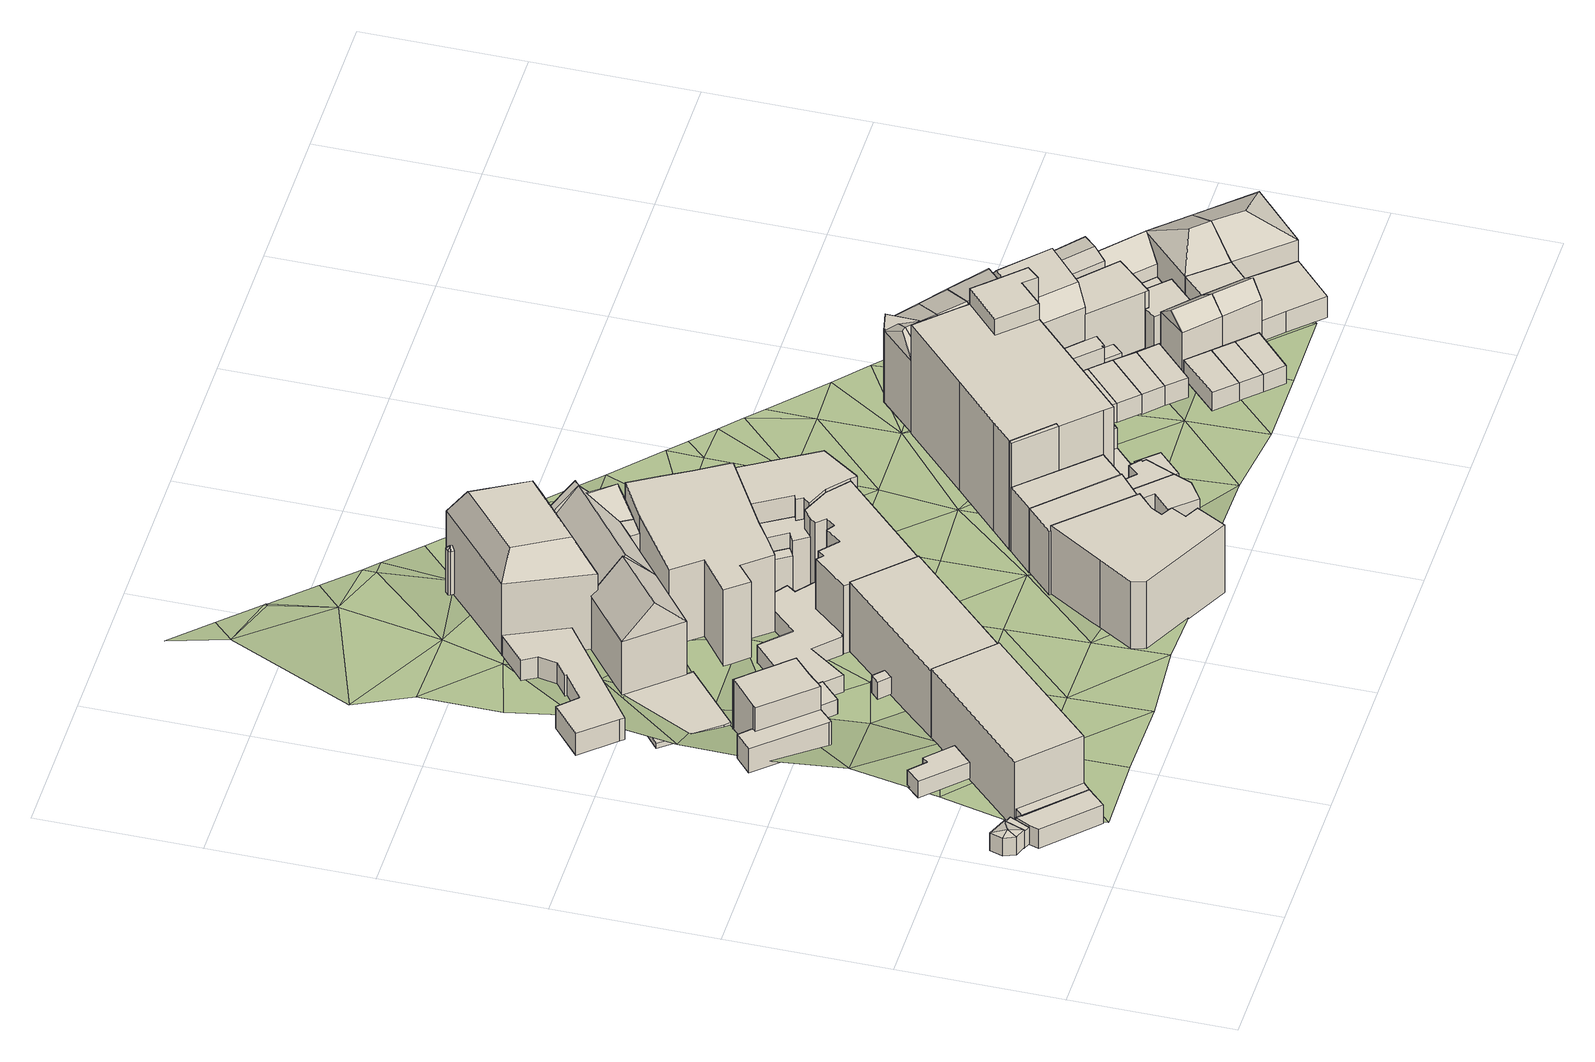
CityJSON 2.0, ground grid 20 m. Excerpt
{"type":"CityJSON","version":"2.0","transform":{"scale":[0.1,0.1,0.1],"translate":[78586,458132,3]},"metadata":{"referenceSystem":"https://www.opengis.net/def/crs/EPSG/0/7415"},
"CityObjects":{
"building1":{"type":"Building","children":["building1-1","building1-2","building1-3","building1-4","building1-5","building1-6"]},
"building1-1":{"type":"BuildingPart","attributes":{"roofType":"1000","AbsoluteEavesHeight":6.86,"AbsoluteRidgeHeight":6.86,"RelativeEavesHeight":2.4,"RelativeRidgeHeight":2.4},"parents":["building1"],"geometry":[{"type":"Solid","lod":"2","boundaries":[[[[0,1,2,3]],[[1,4,5,2]],[[4,6,7,5]],[[6,8,9,7]],[[8,10,11,9]],[[10,0,3,11]],[[10,8,6,4,1,0]],[[3,2,5,7,9,11]]]]}]},
"building1-2":{"type":"BuildingPart","attributes":{"roofType":"1000","AbsoluteEavesHeight":14.27,"AbsoluteRidgeHeight":14.27,"RelativeEavesHeight":10.19,"RelativeRidgeHeight":10.19},"parents":["building1"],"geometry":[{"type":"Solid","lod":"2","boundaries":[[[[12,13,14,15]],[[13,16,17,14]],[[16,18,19,17]],[[18,12,15,19]],[[18,16,13,12]],[[15,14,17,19]]]]}]},
"building1-3":{"type":"BuildingPart","attributes":{"roofType":"1070","AbsoluteEavesHeight":7.41,"AbsoluteRidgeHeight":7.85,"RelativeEavesHeight":2.57,"RelativeRidgeHeight":3.01},"parents":["building1"],"geometry":[{"type":"Solid","lod":"2","boundaries":[[[[20,21,22,23]],[[21,24,25,22]],[[24,26,27,25]],[[26,28,29,27]],[[28,20,23,29]],[[21,20,30]],[[24,21,30]],[[26,24,30]],[[28,26,30]],[[20,28,30]],[[23,22,25,27,29]]]]}]},
"building1-4":{"type":"BuildingPart","attributes":{"roofType":"1000","AbsoluteEavesHeight":7.11,"AbsoluteRidgeHeight":7.11,"RelativeEavesHeight":2.36,"RelativeRidgeHeight":2.36},"parents":["building1"],"geometry":[{"type":"Solid","lod":"2","boundaries":[[[[31,32,33,34]],[[32,35,36,33]],[[35,37,38,36]],[[37,39,40,38]],[[39,31,34,40]],[[39,37,35,32,31]],[[34,33,36,38,40]]]]}]},
"building1-5":{"type":"BuildingPart","attributes":{"roofType":"1000","AbsoluteEavesHeight":7.41,"AbsoluteRidgeHeight":7.41,"RelativeEavesHeight":2.87,"RelativeRidgeHeight":2.87},"parents":["building1"],"geometry":[{"type":"Solid","lod":"2","boundaries":[[[[41,42,43,44]],[[42,45,46,43]],[[45,47,48,46]],[[47,41,44,48]],[[47,45,42,41]],[[44,43,46,48]]]]}]},
"building1-6":{"type":"BuildingPart","attributes":{"roofType":"1000","AbsoluteEavesHeight":7.41,"AbsoluteRidgeHeight":7.41,"RelativeEavesHeight":2.84,"RelativeRidgeHeight":2.84},"parents":["building1"],"geometry":[{"type":"Solid","lod":"2","boundaries":[[[[49,50,51,52]],[[50,53,54,51]],[[53,55,56,54]],[[55,47,57,56]],[[47,49,52,57]],[[47,55,53,50,49]],[[52,51,54,56,57]]]]}]},
"building2":{"type":"Building","children":["building2-1","building2-2","building2-3"]},
"building2-1":{"type":"BuildingPart","attributes":{"roofType":"1000","AbsoluteEavesHeight":11.57,"AbsoluteRidgeHeight":11.57,"RelativeEavesHeight":7.32,"RelativeRidgeHeight":7.32},"parents":["building2"],"geometry":[{"type":"Solid","lod":"2","boundaries":[[[[58,59,60,61]],[[59,62,63,60]],[[62,64,65,63]],[[64,66,67,65]],[[66,68,69,67]],[[68,70,71,69]],[[70,58,61,71]],[[70,68,66,64,62,59,58]],[[61,60,63,65,67,69,71]]]]}]},
"building2-2":{"type":"BuildingPart","attributes":{"roofType":"1000","AbsoluteEavesHeight":8.17,"AbsoluteRidgeHeight":8.17,"RelativeEavesHeight":3.43,"RelativeRidgeHeight":3.43},"parents":["building2"],"geometry":[{"type":"Solid","lod":"2","boundaries":[[[[72,73,74,75]],[[73,76,77,74]],[[76,78,79,77]],[[78,80,81,79]],[[80,82,83,81]],[[82,84,85,83]],[[84,72,75,85]],[[84,82,80,78,76,73,72]],[[75,74,77,79,81,83,85]]]]}]},
"building2-3":{"type":"BuildingPart","attributes":{"roofType":"1000","AbsoluteEavesHeight":6.27,"AbsoluteRidgeHeight":6.27,"RelativeEavesHeight":2.14,"RelativeRidgeHeight":2.14},"parents":["building2"],"geometry":[{"type":"Solid","lod":"2","boundaries":[[[[86,87,88,89]],[[87,90,91,88]],[[90,92,93,91]],[[92,94,95,93]],[[94,96,97,95]],[[96,98,99,97]],[[98,86,89,99]],[[98,96,94,92,90,87,86]],[[89,88,91,93,95,97,99]]]]}]},
"building3":{"type":"Building","children":["building3-1","building3-2"]},
"building3-1":{"type":"BuildingPart","attributes":{"roofType":"1000","AbsoluteEavesHeight":6.5,"AbsoluteRidgeHeight":6.5,"RelativeEavesHeight":2.53,"RelativeRidgeHeight":2.53},"parents":["building3"],"geometry":[{"type":"Solid","lod":"2","boundaries":[[[[100,101,102,103]],[[101,104,105,102]],[[104,106,107,105]],[[106,100,103,107]],[[106,104,101,100]],[[103,102,105,107]]]]}]},
"building3-2":{"type":"BuildingPart","attributes":{"roofType":"1000","AbsoluteEavesHeight":13.87,"AbsoluteRidgeHeight":13.87,"RelativeEavesHeight":10.27,"RelativeRidgeHeight":10.27},"parents":["building3"],"geometry":[{"type":"Solid","lod":"2","boundaries":[[[[108,109,110,111]],[[109,112,113,110]],[[112,114,115,113]],[[114,108,111,115]],[[114,112,109,108]],[[111,110,113,115]]]]}]},
"building4":{"type":"Building","children":["building4-1","building4-2","building4-3","building4-4"]},
"building4-1":{"type":"BuildingPart","attributes":{"roofType":"1130","AbsoluteEavesHeight":10.96,"AbsoluteRidgeHeight":11.41,"RelativeEavesHeight":6.35,"RelativeRidgeHeight":6.8},"parents":["building4"],"geometry":[{"type":"Solid","lod":"2","boundaries":[[[[116,117,118,119]],[[117,120,121,118]],[[120,122,123,121]],[[122,116,119,123]],[[120,117,124]],[[116,122,125]],[[117,116,125,124]],[[122,120,124,125]],[[119,118,121,123]]]]}]},
"building4-2":{"type":"BuildingPart","attributes":{"roofType":"1040","AbsoluteEavesHeight":15.34,"AbsoluteRidgeHeight":19,"RelativeEavesHeight":11,"RelativeRidgeHeight":14.66},"parents":["building4"],"geometry":[{"type":"Solid","lod":"2","boundaries":[[[[126,127,128,129]],[[127,130,131,128]],[[130,132,133,131]],[[132,126,129,133]],[[127,126,134,135]],[[130,127,135,136]],[[132,130,136,137]],[[126,132,137,134]],[[136,135,134,137]],[[129,128,131,133]]]]}]},
"building4-3":{"type":"BuildingPart","attributes":{"roofType":"1000","AbsoluteEavesHeight":7.82,"AbsoluteRidgeHeight":7.82,"RelativeEavesHeight":3.23,"RelativeRidgeHeight":3.23},"parents":["building4"],"geometry":[{"type":"Solid","lod":"2","boundaries":[[[[138,139,140,141]],[[139,142,143,140]],[[142,144,145,143]],[[144,146,147,145]],[[146,148,149,147]],[[148,150,151,149]],[[150,152,153,151]],[[152,154,155,153]],[[154,156,157,155]],[[156,158,159,157]],[[158,160,161,159]],[[160,138,141,161]],[[160,158,156,154,152,150,148,146,144,142,139,138]],[[141,140,143,145,147,149,151,153,155,157,159,161]]]]}]},
"building4-4":{"type":"BuildingPart","attributes":{"roofType":"1120","AbsoluteEavesHeight":10.96,"AbsoluteRidgeHeight":11.41,"RelativeEavesHeight":6.32,"RelativeRidgeHeight":6.77},"parents":["building4"],"geometry":[{"type":"Solid","lod":"2","boundaries":[[[[120,117,118,121]],[[117,162,163,118]],[[162,164,165,163]],[[164,120,121,165]],[[117,120,124]],[[162,117,124]],[[164,162,124]],[[120,164,124]],[[121,118,163,165]]]]}]},
"building5":{"type":"Building","children":["building5-1","building5-2","building5-3","building5-4","building5-5","building5-6"]},
"building5-1":{"type":"BuildingPart","attributes":{"roofType":"1030","AbsoluteEavesHeight":13.13,"AbsoluteRidgeHeight":16.44,"RelativeEavesHeight":9.18,"RelativeRidgeHeight":12.49},"parents":["building5"],"geometry":[{"type":"Solid","lod":"2","boundaries":[[[[166,167,168,169]],[[167,170,171,168]],[[170,172,173,171]],[[172,166,169,173]],[[170,167,174]],[[166,172,175]],[[167,166,175,174]],[[172,170,174,175]],[[169,168,171,173]]]]}]},
"building5-2":{"type":"BuildingPart","attributes":{"roofType":"1030","AbsoluteEavesHeight":12.23,"AbsoluteRidgeHeight":16.44,"RelativeEavesHeight":8.43,"RelativeRidgeHeight":12.64},"parents":["building5"],"geometry":[{"type":"Solid","lod":"2","boundaries":[[[[176,177,178,179]],[[177,180,181,178]],[[180,182,183,181]],[[182,176,179,183]],[[180,177,184]],[[176,182,185]],[[177,176,185,184]],[[182,180,184,185]],[[179,178,181,183]]]]}]},
"building5-3":{"type":"BuildingPart","attributes":{"roofType":"1030","AbsoluteEavesHeight":12.23,"AbsoluteRidgeHeight":16.44,"RelativeEavesHeight":8.41,"RelativeRidgeHeight":12.62},"parents":["building5"],"geometry":[{"type":"Solid","lod":"2","boundaries":[[[[186,176,179,187]],[[176,188,189,179]],[[188,190,191,189]],[[190,186,187,191]],[[188,176,192]],[[186,190,175]],[[176,186,175,192]],[[190,188,192,175]],[[187,179,189,191]]]]}]},
"building5-4":{"type":"BuildingPart","attributes":{"roofType":"1000","AbsoluteEavesHeight":12.23,"AbsoluteRidgeHeight":12.23,"RelativeEavesHeight":8.42,"RelativeRidgeHeight":8.42},"parents":["building5"],"geometry":[{"type":"Solid","lod":"2","boundaries":[[[[193,194,195,196]],[[194,197,198,195]],[[197,199,200,198]],[[199,193,196,200]],[[199,197,194,193]],[[196,195,198,200]]]]}]},
"building5-5":{"type":"BuildingPart","attributes":{"roofType":"1000","AbsoluteEavesHeight":4.4,"AbsoluteRidgeHeight":4.4,"RelativeEavesHeight":0.661,"RelativeRidgeHeight":0.661},"parents":["building5"],"geometry":[{"type":"Solid","lod":"2","boundaries":[[[[201,202,203,204]],[[202,205,206,203]],[[205,207,208,206]],[[207,209,210,208]],[[209,201,204,210]],[[209,207,205,202,201]],[[204,203,206,208,210]]]]}]},
"building5-6":{"type":"BuildingPart","attributes":{"roofType":"1040","AbsoluteEavesHeight":12.23,"AbsoluteRidgeHeight":15.76,"RelativeEavesHeight":8.41,"RelativeRidgeHeight":11.93},"parents":["building5"],"geometry":[{"type":"Solid","lod":"2","boundaries":[[[[186,211,212,187]],[[211,199,200,212]],[[199,197,198,200]],[[197,186,187,198]],[[199,211,213]],[[186,197,214]],[[211,186,214,213]],[[197,199,213,214]],[[187,212,200,198]]]]}]},
"building6":{"type":"Building","children":["building6-1","building6-2"]},
"building6-1":{"type":"BuildingPart","attributes":{"roofType":"1000","AbsoluteEavesHeight":13.56,"AbsoluteRidgeHeight":13.56,"RelativeEavesHeight":10.24,"RelativeRidgeHeight":10.24},"parents":["building6"],"geometry":[{"type":"Solid","lod":"2","boundaries":[[[[215,216,217,218]],[[216,219,220,217]],[[219,221,222,220]],[[221,223,224,222]],[[223,225,226,224]],[[225,227,228,226]],[[227,229,230,228]],[[229,231,232,230]],[[231,233,234,232]],[[233,235,236,234]],[[235,237,238,236]],[[237,239,240,238]],[[239,241,242,240]],[[241,243,244,242]],[[243,245,246,244]],[[245,247,248,246]],[[247,215,218,248]],[[247,245,243,241,239,237,235,233,231,229,227,225,223,221,219,216,215]],[[218,217,220,222,224,226,228,230,232,234,236,238,240,242,244,246,248]]]]}]},
"building6-2":{"type":"BuildingPart","attributes":{"roofType":"1000","AbsoluteEavesHeight":6.27,"AbsoluteRidgeHeight":6.27,"RelativeEavesHeight":2.95,"RelativeRidgeHeight":2.95},"parents":["building6"],"geometry":[{"type":"Solid","lod":"2","boundaries":[[[[249,250,244,246]],[[250,251,242,244]],[[251,252,240,242]],[[252,253,238,240]],[[253,254,236,238]],[[254,255,234,236]],[[255,256,232,234]],[[256,257,258,232]],[[257,259,260,258]],[[259,261,262,260]],[[261,263,264,262]],[[263,94,265,264]],[[94,92,266,265]],[[92,90,267,266]],[[90,268,269,267]],[[268,270,271,269]],[[270,272,273,271]],[[272,274,275,273]],[[274,276,277,275]],[[276,278,279,277]],[[278,280,281,279]],[[280,282,283,281]],[[282,284,285,283]],[[284,286,287,285]],[[286,288,248,287]],[[288,249,246,248]],[[288,286,284,282,280,278,276,274,272,270,268,90,92,94,263,261,259,257,256,255,254,253,252,251,250,249]],[[246,244,242,240,238,236,234,232,258,260,262,264,265,266,267,269,271,273,275,277,279,281,283,285,287,248]]]]}]},
"building7":{"type":"Building","children":["building7-1","building7-2"]},
"building7-1":{"type":"BuildingPart","attributes":{"roofType":"1000","AbsoluteEavesHeight":7.02,"AbsoluteRidgeHeight":7.02,"RelativeEavesHeight":3,"RelativeRidgeHeight":3},"parents":["building7"],"geometry":[{"type":"Solid","lod":"2","boundaries":[[[[289,290,291,292]],[[290,293,294,291]],[[293,295,296,294]],[[295,297,298,296]],[[297,299,300,298]],[[299,289,292,300]],[[299,297,295,293,290,289]],[[292,291,294,296,298,300]]]]}]},
"building7-2":{"type":"BuildingPart","attributes":{"roofType":"1000","AbsoluteEavesHeight":13.62,"AbsoluteRidgeHeight":13.62,"RelativeEavesHeight":10.02,"RelativeRidgeHeight":10.02},"parents":["building7"],"geometry":[{"type":"Solid","lod":"2","boundaries":[[[[301,302,303,304]],[[302,305,306,303]],[[305,307,308,306]],[[307,309,310,308]],[[309,311,312,310]],[[311,313,314,312]],[[313,315,316,314]],[[315,317,318,316]],[[317,319,320,318]],[[319,321,322,320]],[[321,323,324,322]],[[323,301,304,324]],[[323,321,319,317,315,313,311,309,307,305,302,301]],[[304,303,306,308,310,312,314,316,318,320,322,324]]]]}]},
"building8":{"type":"Building","attributes":{"roofType":"1000","AbsoluteEavesHeight":14.66,"AbsoluteRidgeHeight":14.66,"RelativeEavesHeight":11.31,"RelativeRidgeHeight":11.31},"geometry":[{"type":"Solid","lod":"2","boundaries":[[[[325,326,327,328]],[[326,329,330,327]],[[329,331,332,330]],[[331,333,334,332]],[[333,335,336,334]],[[335,337,338,336]],[[337,339,340,338]],[[339,341,342,340]],[[341,343,344,342]],[[343,345,346,344]],[[345,347,348,346]],[[347,349,350,348]],[[349,351,352,350]],[[351,325,328,352]],[[351,349,347,345,343,341,339,337,335,333,331,329,326,325]],[[328,327,330,332,334,336,338,340,342,344,346,348,350,352]]]]}]},
"building9":{"type":"Building","children":["building9-1","building9-2"]},
"building9-1":{"type":"BuildingPart","attributes":{"roofType":"1000","AbsoluteEavesHeight":10.07,"AbsoluteRidgeHeight":10.07,"RelativeEavesHeight":6.39,"RelativeRidgeHeight":6.39},"parents":["building9"],"geometry":[{"type":"Solid","lod":"2","boundaries":[[[[353,354,355,356]],[[354,357,358,355]],[[357,359,360,358]],[[359,361,362,360]],[[361,363,364,362]],[[363,365,366,364]],[[365,353,356,366]],[[365,363,361,359,357,354,353]],[[356,355,358,360,362,364,366]]]]}]},
"building9-2":{"type":"BuildingPart","attributes":{"roofType":"1000","AbsoluteEavesHeight":12.87,"AbsoluteRidgeHeight":12.87,"RelativeEavesHeight":9.42,"RelativeRidgeHeight":9.42},"parents":["building9"],"geometry":[{"type":"Solid","lod":"2","boundaries":[[[[367,368,369,370]],[[368,371,372,369]],[[371,373,374,372]],[[373,367,370,374]],[[373,371,368,367]],[[370,369,372,374]]]]}]},
"building10":{"type":"Building","children":["building10-1","building10-2","building10-3"]},
"building10-1":{"type":"BuildingPart","attributes":{"roofType":"1000","AbsoluteEavesHeight":8.66,"AbsoluteRidgeHeight":8.66,"RelativeEavesHeight":5.34,"RelativeRidgeHeight":5.34},"parents":["building10"],"geometry":[{"type":"Solid","lod":"2","boundaries":[[[[375,376,377,378]],[[376,379,380,377]],[[379,381,382,380]],[[381,375,378,382]],[[381,379,376,375]],[[378,377,380,382]]]]}]},
"building10-2":{"type":"BuildingPart","attributes":{"roofType":"1000","AbsoluteEavesHeight":10.86,"AbsoluteRidgeHeight":10.86,"RelativeEavesHeight":7.54,"RelativeRidgeHeight":7.54},"parents":["building10"],"geometry":[{"type":"Solid","lod":"2","boundaries":[[[[383,384,385,386]],[[384,387,388,385]],[[387,389,390,388]],[[389,391,392,390]],[[391,393,217,392]],[[393,394,218,217]],[[394,395,377,218]],[[395,396,378,377]],[[396,397,382,378]],[[397,383,386,382]],[[397,396,395,394,393,391,389,387,384,383]],[[386,385,388,390,392,217,218,377,378,382]]]]}]},
"building10-3":{"type":"BuildingPart","attributes":{"roofType":"1000","AbsoluteEavesHeight":13.96,"AbsoluteRidgeHeight":13.96,"RelativeEavesHeight":10.63,"RelativeRidgeHeight":10.63},"parents":["building10"],"geometry":[{"type":"Solid","lod":"2","boundaries":[[[[398,399,388,390]],[[399,400,385,388]],[[400,401,386,385]],[[401,402,403,386]],[[402,404,405,403]],[[404,406,407,405]],[[406,408,409,407]],[[408,410,222,409]],[[410,411,220,222]],[[411,412,392,220]],[[412,398,390,392]],[[412,411,410,408,406,404,402,401,400,399,398]],[[390,388,385,386,403,405,407,409,222,220,392]]]]}]},
"building11":{"type":"Building","children":["building11-1","building11-2","building11-3"]},
"building11-1":{"type":"BuildingPart","attributes":{"roofType":"1000","AbsoluteEavesHeight":12.87,"AbsoluteRidgeHeight":12.87,"RelativeEavesHeight":9.42,"RelativeRidgeHeight":9.42},"parents":["building11"],"geometry":[{"type":"Solid","lod":"2","boundaries":[[[[413,414,415,416]],[[414,371,417,415]],[[371,418,419,417]],[[418,413,416,419]],[[418,371,414,413]],[[416,415,417,419]]]]}]},
"building11-2":{"type":"BuildingPart","attributes":{"roofType":"1000","AbsoluteEavesHeight":19.41,"AbsoluteRidgeHeight":19.41,"RelativeEavesHeight":15.97,"RelativeRidgeHeight":15.97},"parents":["building11"],"geometry":[{"type":"Solid","lod":"2","boundaries":[[[[420,421,422,419]],[[421,423,424,422]],[[423,425,426,424]],[[425,420,419,426]],[[425,423,421,420]],[[419,422,424,426]]]]}]},
"building11-3":{"type":"BuildingPart","attributes":{"roofType":"1000","AbsoluteEavesHeight":10.1,"AbsoluteRidgeHeight":10.1,"RelativeEavesHeight":6.42,"RelativeRidgeHeight":6.42},"parents":["building11"],"geometry":[{"type":"Solid","lod":"2","boundaries":[[[[427,428,429,430]],[[428,431,432,429]],[[431,433,434,432]],[[433,435,436,434]],[[435,437,438,436]],[[437,439,440,438]],[[439,441,442,440]],[[441,443,444,442]],[[443,365,366,444]],[[365,427,430,366]],[[365,443,441,439,437,435,433,431,428,427]],[[430,429,432,434,436,438,440,442,444,366]]]]}]},
"building12":{"type":"Building","attributes":{"roofType":"1000","AbsoluteEavesHeight":6.84,"AbsoluteRidgeHeight":6.84,"RelativeEavesHeight":3.17,"RelativeRidgeHeight":3.17},"geometry":[{"type":"Solid","lod":"2","boundaries":[[[[445,446,447,448]],[[446,449,450,447]],[[449,451,452,450]],[[451,445,448,452]],[[451,449,446,445]],[[448,447,450,452]]]]}]},
"building13":{"type":"Building","children":["building13-1","building13-2","building13-3","building13-4"]},
"building13-1":{"type":"BuildingPart","attributes":{"roofType":"1000","AbsoluteEavesHeight":21.71,"AbsoluteRidgeHeight":21.71,"RelativeEavesHeight":18.17,"RelativeRidgeHeight":18.17},"parents":["building13"],"geometry":[{"type":"Solid","lod":"2","boundaries":[[[[453,454,455,456]],[[454,457,458,455]],[[457,459,460,458]],[[459,461,462,460]],[[461,463,464,462]],[[463,465,466,464]],[[465,453,456,466]],[[465,463,461,459,457,454,453]],[[456,455,458,460,462,464,466]]]]}]},
"building13-2":{"type":"BuildingPart","attributes":{"roofType":"1000","AbsoluteEavesHeight":10.52,"AbsoluteRidgeHeight":10.52,"RelativeEavesHeight":6.87,"RelativeRidgeHeight":6.87},"parents":["building13"],"geometry":[{"type":"Solid","lod":"2","boundaries":[[[[467,468,469,470]],[[468,471,472,469]],[[471,473,474,472]],[[473,475,476,474]],[[475,477,478,476]],[[477,479,480,478]],[[479,481,482,480]],[[481,467,470,482]],[[481,479,477,475,473,471,468,467]],[[470,469,472,474,476,478,480,482]]]]}]},
"building13-3":{"type":"BuildingPart","attributes":{"roofType":"1000","AbsoluteEavesHeight":19.41,"AbsoluteRidgeHeight":19.41,"RelativeEavesHeight":16.01,"RelativeRidgeHeight":16.01},"parents":["building13"],"geometry":[{"type":"Solid","lod":"2","boundaries":[[[[483,425,426,416]],[[425,423,424,426]],[[423,421,422,424]],[[421,484,485,422]],[[484,486,487,485]],[[486,488,489,487]],[[488,490,491,489]],[[490,492,493,491]],[[492,494,495,493]],[[494,496,497,495]],[[496,498,499,497]],[[498,500,501,499]],[[500,483,416,501]],[[500,498,496,494,492,490,488,486,484,421,423,425,483]],[[416,426,424,422,485,487,489,491,493,495,497,499,501]]]]}]},
"building13-4":{"type":"BuildingPart","attributes":{"roofType":"1000","AbsoluteEavesHeight":7.62,"AbsoluteRidgeHeight":7.62,"RelativeEavesHeight":3.94,"RelativeRidgeHeight":3.94},"parents":["building13"],"geometry":[{"type":"Solid","lod":"2","boundaries":[[[[502,503,440,504]],[[503,505,438,440]],[[505,506,507,438]],[[506,508,509,507]],[[508,502,504,509]],[[508,506,505,503,502]],[[504,440,438,507,509]]]]}]},
"building14":{"type":"Building","attributes":{"roofType":"1000","AbsoluteEavesHeight":6.28,"AbsoluteRidgeHeight":6.28,"RelativeEavesHeight":2.67,"RelativeRidgeHeight":2.67},"geometry":[{"type":"Solid","lod":"2","boundaries":[[[[510,511,512,513]],[[511,514,515,512]],[[514,516,517,515]],[[516,510,513,517]],[[516,514,511,510]],[[513,512,515,517]]]]}]},
"building15":{"type":"Building","attributes":{"roofType":"1000","AbsoluteEavesHeight":6.29,"AbsoluteRidgeHeight":6.29,"RelativeEavesHeight":2.78,"RelativeRidgeHeight":2.78},"geometry":[{"type":"Solid","lod":"2","boundaries":[[[[518,510,519,520]],[[510,516,521,519]],[[516,522,523,521]],[[522,518,520,523]],[[522,516,510,518]],[[520,519,521,523]]]]}]},
"building16":{"type":"Building","children":["building16-1","building16-2","building16-3"]},
"building16-1":{"type":"BuildingPart","attributes":{"roofType":"1030","AbsoluteEavesHeight":13.79,"AbsoluteRidgeHeight":15.42,"RelativeEavesHeight":10.46,"RelativeRidgeHeight":12.1},"parents":["building16"],"geometry":[{"type":"Solid","lod":"2","boundaries":[[[[524,525,526,527]],[[525,528,529,526]],[[528,530,531,529]],[[530,524,527,531]],[[528,525,532]],[[524,530,533]],[[525,524,533,532]],[[530,528,532,533]],[[527,526,529,531]]]]}]},
"building16-2":{"type":"BuildingPart","attributes":{"roofType":"1130","AbsoluteEavesHeight":13.79,"AbsoluteRidgeHeight":15.42,"RelativeEavesHeight":10.44,"RelativeRidgeHeight":12.08},"parents":["building16"],"geometry":[{"type":"Solid","lod":"2","boundaries":[[[[525,534,535,526]],[[534,536,537,535]],[[536,528,529,537]],[[528,525,526,529]],[[536,534,538]],[[525,528,532]],[[534,525,532,538]],[[528,536,538,532]],[[526,535,537,529]]]]}]},
"building16-3":{"type":"BuildingPart","attributes":{"roofType":"1130","AbsoluteEavesHeight":13.79,"AbsoluteRidgeHeight":15.42,"RelativeEavesHeight":10.44,"RelativeRidgeHeight":12.08},"parents":["building16"],"geometry":[{"type":"Solid","lod":"2","boundaries":[[[[539,528,529,540]],[[528,536,537,529]],[[536,541,542,537]],[[541,539,540,542]],[[536,528,543]],[[539,541,544]],[[528,539,544,543]],[[541,536,543,544]],[[540,529,537,542]]]]}]},
"building17":{"type":"Building","attributes":{"roofType":"1000","AbsoluteEavesHeight":6.28,"AbsoluteRidgeHeight":6.28,"RelativeEavesHeight":2.85,"RelativeRidgeHeight":2.85},"geometry":[{"type":"Solid","lod":"2","boundaries":[[[[545,518,546,547]],[[518,522,548,546]],[[522,549,550,548]],[[549,545,547,550]],[[549,522,518,545]],[[547,546,548,550]]]]}]},
"building18":{"type":"Building","attributes":{"roofType":"1000","AbsoluteEavesHeight":6.28,"AbsoluteRidgeHeight":6.28,"RelativeEavesHeight":2.64,"RelativeRidgeHeight":2.64},"geometry":[{"type":"Solid","lod":"2","boundaries":[[[[551,552,553,554]],[[552,555,556,553]],[[555,557,558,556]],[[557,551,554,558]],[[557,555,552,551]],[[554,553,556,558]]]]}]},
"building19":{"type":"Building","attributes":{"roofType":"1030","AbsoluteEavesHeight":13.79,"AbsoluteRidgeHeight":15.42,"RelativeEavesHeight":10.46,"RelativeRidgeHeight":12.1},"geometry":[{"type":"Solid","lod":"2","boundaries":[[[[559,524,527,560]],[[524,530,531,527]],[[530,561,562,531]],[[561,559,560,562]],[[530,524,533]],[[559,561,563]],[[524,559,563,533]],[[561,530,533,563]],[[560,527,531,562]]]]}]},
"building20":{"type":"Building","attributes":{"roofType":"1000","AbsoluteEavesHeight":6.28,"AbsoluteRidgeHeight":6.28,"RelativeEavesHeight":2.85,"RelativeRidgeHeight":2.85},"geometry":[{"type":"Solid","lod":"2","boundaries":[[[[564,545,547,565]],[[545,549,550,547]],[[549,566,567,550]],[[566,564,565,567]],[[566,549,545,564]],[[565,547,550,567]]]]}]},
"building21":{"type":"Building","attributes":{"roofType":"1000","AbsoluteEavesHeight":6.28,"AbsoluteRidgeHeight":6.28,"RelativeEavesHeight":2.56,"RelativeRidgeHeight":2.56},"geometry":[{"type":"Solid","lod":"2","boundaries":[[[[568,551,569,570]],[[551,557,571,569]],[[557,572,573,571]],[[572,568,570,573]],[[572,557,551,568]],[[570,569,571,573]]]]}]},
"building22":{"type":"Building","attributes":{"roofType":"1000","AbsoluteEavesHeight":6.28,"AbsoluteRidgeHeight":6.28,"RelativeEavesHeight":2.58,"RelativeRidgeHeight":2.58},"geometry":[{"type":"Solid","lod":"2","boundaries":[[[[574,568,570,575]],[[568,572,573,570]],[[572,576,577,573]],[[576,574,575,577]],[[576,572,568,574]],[[575,570,573,577]]]]}]},
"building23":{"type":"Building","attributes":{"roofType":"1130","AbsoluteEavesHeight":13.79,"AbsoluteRidgeHeight":15.42,"RelativeEavesHeight":10.4,"RelativeRidgeHeight":12.03},"geometry":[{"type":"Solid","lod":"2","boundaries":[[[[561,578,579,580]],[[578,581,582,579]],[[581,559,583,582]],[[559,561,580,583]],[[581,578,584]],[[561,559,563]],[[578,561,563,584]],[[559,581,584,563]],[[580,579,582,583]]]]}]},
"building24":{"type":"Building","children":["building24-1","building24-2","building24-3","building24-4","building24-5","building24-6"]},
"building24-1":{"type":"BuildingPart","attributes":{"roofType":"1000","AbsoluteEavesHeight":9.12,"AbsoluteRidgeHeight":9.12,"RelativeEavesHeight":5.89,"RelativeRidgeHeight":5.89},"parents":["building24"],"geometry":[{"type":"Solid","lod":"2","boundaries":[[[[585,586,587,588]],[[586,589,590,587]],[[589,591,592,590]],[[591,593,594,592]],[[593,595,596,594]],[[595,597,598,596]],[[597,599,600,598]],[[599,585,588,600]],[[599,597,595,593,591,589,586,585]],[[588,587,590,592,594,596,598,600]]]]}]},
"building24-2":{"type":"BuildingPart","attributes":{"roofType":"1000","AbsoluteEavesHeight":11.62,"AbsoluteRidgeHeight":11.62,"RelativeEavesHeight":8.37,"RelativeRidgeHeight":8.37},"parents":["building24"],"geometry":[{"type":"Solid","lod":"2","boundaries":[[[[601,602,603,604]],[[602,605,606,603]],[[605,607,608,606]],[[607,609,610,608]],[[609,601,604,610]],[[609,607,605,602,601]],[[604,603,606,608,610]]]]}]},
"building24-3":{"type":"BuildingPart","attributes":{"roofType":"1000","AbsoluteEavesHeight":5.74,"AbsoluteRidgeHeight":5.74,"RelativeEavesHeight":2.32,"RelativeRidgeHeight":2.32},"parents":["building24"],"geometry":[{"type":"Solid","lod":"2","boundaries":[[[[611,612,613,614]],[[612,615,616,613]],[[615,617,618,616]],[[617,611,614,618]],[[617,615,612,611]],[[614,613,616,618]]]]}]},
"building24-4":{"type":"BuildingPart","attributes":{"roofType":"1000","AbsoluteEavesHeight":7.84,"AbsoluteRidgeHeight":7.84,"RelativeEavesHeight":4.33,"RelativeRidgeHeight":4.33},"parents":["building24"],"geometry":[{"type":"Solid","lod":"2","boundaries":[[[[619,620,621,622]],[[620,623,624,621]],[[623,625,626,624]],[[625,627,628,626]],[[627,629,630,628]],[[629,619,622,630]],[[629,627,625,623,620,619]],[[622,621,624,626,628,630]]]]}]},
"building24-5":{"type":"BuildingPart","attributes":{"roofType":"1030","AbsoluteEavesHeight":12.57,"AbsoluteRidgeHeight":14.93,"RelativeEavesHeight":9.35,"RelativeRidgeHeight":11.71},"parents":["building24"],"geometry":[{"type":"Solid","lod":"2","boundaries":[[[[631,632,633,634]],[[632,635,636,633]],[[635,637,638,636]],[[637,631,634,638]],[[632,631,639,640]],[[635,632,640,641]],[[637,635,641,642]],[[631,637,642,639]],[[641,640,639,642]],[[634,633,636,638]]]]}]},
"building24-6":{"type":"BuildingPart","attributes":{"roofType":"1030","AbsoluteEavesHeight":9.48,"AbsoluteRidgeHeight":11.25,"RelativeEavesHeight":6.07,"RelativeRidgeHeight":7.83},"parents":["building24"],"geometry":[{"type":"Solid","lod":"2","boundaries":[[[[643,644,645,646]],[[644,647,648,645]],[[647,649,650,648]],[[649,643,646,650]],[[647,644,651]],[[643,649,652]],[[644,643,652,651]],[[649,647,651,652]],[[646,645,648,650]]]]}]},
"building25":{"type":"Building","children":["building25-1","building25-2","building25-3"]},
"building25-1":{"type":"BuildingPart","attributes":{"roofType":"1030","AbsoluteEavesHeight":12.49,"AbsoluteRidgeHeight":12.94,"RelativeEavesHeight":9.28,"RelativeRidgeHeight":9.72},"parents":["building25"],"geometry":[{"type":"Solid","lod":"2","boundaries":[[[[653,654,655,656]],[[654,657,638,655]],[[657,658,659,638]],[[658,653,656,659]],[[657,654,660]],[[653,658,661]],[[654,653,661,660]],[[658,657,660,661]],[[656,655,638,659]]]]}]},
"building25-2":{"type":"BuildingPart","attributes":{"roofType":"1000","AbsoluteEavesHeight":7.01,"AbsoluteRidgeHeight":7.01,"RelativeEavesHeight":3.81,"RelativeRidgeHeight":3.81},"parents":["building25"],"geometry":[{"type":"Solid","lod":"2","boundaries":[[[[662,663,590,664]],[[663,665,587,590]],[[665,666,588,587]],[[666,662,664,588]],[[666,665,663,662]],[[664,590,587,588]]]]}]},
"building25-3":{"type":"BuildingPart","attributes":{"roofType":"1030","AbsoluteEavesHeight":8.89,"AbsoluteRidgeHeight":12.04,"RelativeEavesHeight":5.72,"RelativeRidgeHeight":8.87},"parents":["building25"],"geometry":[{"type":"Solid","lod":"2","boundaries":[[[[667,668,656,664]],[[668,669,659,656]],[[669,670,671,659]],[[670,667,664,671]],[[669,668,672]],[[667,670,673]],[[668,667,673,672]],[[670,669,672,673]],[[664,656,659,671]]]]}]},
"building26":{"type":"Building","children":["building26-1","building26-2","building26-3"]},
"building26-1":{"type":"BuildingPart","attributes":{"roofType":"1030","AbsoluteEavesHeight":9.48,"AbsoluteRidgeHeight":11.25,"RelativeEavesHeight":6.09,"RelativeRidgeHeight":7.86},"parents":["building26"],"geometry":[{"type":"Solid","lod":"2","boundaries":[[[[674,643,646,675]],[[643,649,650,646]],[[649,676,677,650]],[[676,674,675,677]],[[649,643,652]],[[674,676,678]],[[643,674,678,652]],[[676,649,652,678]],[[675,646,650,677]]]]}]},
"building26-2":{"type":"BuildingPart","attributes":{"roofType":"1000","AbsoluteEavesHeight":9.48,"AbsoluteRidgeHeight":9.48,"RelativeEavesHeight":6.26,"RelativeRidgeHeight":6.26},"parents":["building26"],"geometry":[{"type":"Solid","lod":"2","boundaries":[[[[679,676,680,681]],[[676,649,682,680]],[[649,683,684,682]],[[683,679,681,684]],[[683,649,676,679]],[[681,680,682,684]]]]}]},
"building26-3":{"type":"BuildingPart","attributes":{"roofType":"1130","AbsoluteEavesHeight":9.48,"AbsoluteRidgeHeight":11.98,"RelativeEavesHeight":6.36,"RelativeRidgeHeight":8.86},"parents":["building26"],"geometry":[{"type":"Solid","lod":"2","boundaries":[[[[679,683,685,686]],[[683,687,688,685]],[[687,689,690,688]],[[689,679,686,690]],[[687,683,691]],[[679,689,692]],[[683,679,692,691]],[[689,687,691,692]],[[686,685,688,690]]]]}]},
"building27":{"type":"Building","children":["building27-1","building27-2"]},
"building27-1":{"type":"BuildingPart","attributes":{"roofType":"1000","AbsoluteEavesHeight":6.38,"AbsoluteRidgeHeight":6.38,"RelativeEavesHeight":3.09,"RelativeRidgeHeight":3.09},"parents":["building27"],"geometry":[{"type":"Solid","lod":"2","boundaries":[[[[693,694,695,696]],[[694,697,698,695]],[[697,699,700,698]],[[699,701,702,700]],[[701,693,696,702]],[[701,699,697,694,693]],[[696,695,698,700,702]]]]}]},
"building27-2":{"type":"BuildingPart","attributes":{"roofType":"1130","AbsoluteEavesHeight":9.48,"AbsoluteRidgeHeight":11.98,"RelativeEavesHeight":6.37,"RelativeRidgeHeight":8.87},"parents":["building27"],"geometry":[{"type":"Solid","lod":"2","boundaries":[[[[689,703,704,690]],[[703,705,706,704]],[[705,679,686,706]],[[679,689,690,686]],[[705,703,707]],[[689,679,692]],[[703,689,692,707]],[[679,705,707,692]],[[690,704,706,686]]]]}]},
"terrain1":{"type":"TINRelief","geometry":[{"type":"CompositeSurface","lod":"2","boundaries":[[[708,709,710]],[[711,708,710]],[[709,712,710]],[[713,711,714]],[[711,710,714]],[[715,713,716]],[[710,712,717]],[[713,714,718]],[[719,715,720]],[[713,718,716]],[[714,710,721]],[[715,716,720]],[[710,717,722]],[[718,714,721]],[[710,722,721]],[[723,719,724]],[[719,720,724]],[[716,718,725]],[[726,723,727]],[[718,721,725]],[[722,717,728]],[[729,726,727]],[[723,724,727]],[[720,716,730]],[[716,725,731]],[[732,729,733]],[[721,722,734]],[[724,720,735]],[[722,728,736]],[[729,727,733]],[[716,731,730]],[[725,721,737]],[[722,736,734]],[[720,730,735]],[[738,732,739]],[[731,725,737]],[[732,733,739]],[[721,734,737]],[[740,738,741]],[[736,728,742]],[[727,724,743]],[[724,735,743]],[[730,731,744]],[[738,745,741]],[[733,727,743]],[[735,730,746]],[[731,737,744]],[[738,747,745]],[[738,739,747]],[[734,736,748]],[[736,742,749]],[[747,750,745]],[[737,734,748]],[[739,751,747]],[[747,751,750]],[[730,744,746]],[[739,733,752]],[[751,739,753]],[[736,749,748]],[[733,754,752]],[[733,743,754]],[[735,746,755]],[[739,756,753]],[[735,757,743]],[[744,737,758]],[[737,748,759]],[[739,752,756]],[[742,760,749]],[[735,755,757]],[[737,759,758]],[[746,744,761]],[[752,754,762]],[[756,752,762]],[[748,749,763]],[[762,754,764]],[[754,743,765]],[[749,760,763]],[[744,758,761]],[[746,761,755]],[[754,766,764]],[[743,757,765]],[[759,748,767]],[[754,765,766]],[[767,748,763]],[[758,759,767]],[[763,760,768]],[[765,757,769]],[[757,755,770]],[[755,761,771]],[[766,765,769]],[[757,772,769]],[[761,758,773]],[[755,771,770]],[[770,772,757]],[[758,767,773]],[[763,768,774]],[[767,763,775]],[[771,761,776]],[[761,773,776]],[[763,774,775]],[[772,770,777]],[[770,771,778]],[[777,770,778]],[[771,776,779]],[[773,767,780]],[[771,781,778]],[[771,779,781]],[[774,768,782]],[[767,775,783]],[[776,773,784]],[[775,774,782]],[[768,785,782]],[[767,783,780]],[[779,776,786]],[[779,787,781]],[[773,780,784]],[[787,779,786]],[[776,788,786]],[[784,788,776]],[[775,782,783]],[[782,785,789]],[[788,784,790]],[[780,783,791]],[[784,780,792]],[[785,793,789]],[[790,784,792]],[[783,782,794]],[[780,791,795]],[[780,796,792]],[[780,795,796]],[[791,783,794]],[[782,789,794]],[[795,791,797]],[[789,793,798]],[[795,799,796]],[[791,794,800]],[[794,789,801]],[[799,795,797]],[[791,802,797]],[[791,800,802]],[[789,798,801]],[[794,801,803]],[[800,794,804]],[[802,800,805]],[[794,806,804]],[[794,803,807]],[[807,806,794]],[[805,800,804]],[[801,798,808]],[[803,801,808]],[[803,809,807]],[[803,810,809]],[[803,811,810]],[[803,808,811]],[[810,811,812]]]}]}
},
"vertices":[
[124,199,39],[77,246,39],[77,246,15],[124,199,15],[93,263,39],[93,263,15],[112,245,39],[112,245,15],[118,252,39],[118,252,15],[148,223,39],[148,223,15],
[54,128,113],[185,260,113],[185,260,11],[54,128,11],[248,198,113],[248,198,11],[118,65,113],[118,65,11],
[22,108,44],[8,113,44],[8,113,18],[22,108,18],[2,128,44],[2,128,18],[7,144,44],[7,144,18],[32,134,44],[32,134,18],[14,125,48],
[43,130,41],[40,123,41],[40,123,17],[43,130,17],[31,105,41],[31,105,17],[22,108,41],[22,108,17],[32,134,41],[32,134,17],
[45,117,44],[55,127,44],[55,127,15],[45,117,15],[118,65,44],[118,65,15],[108,56,44],[108,56,15],
[87,34,44],[27,93,44],[27,93,16],[87,34,16],[31,105,44],[31,105,16],[40,123,44],[40,123,16],[108,56,16],
[102,445,86],[140,477,86],[140,477,13],[102,445,13],[140,478,86],[140,478,13],[194,419,86],[194,419,13],[171,398,86],[171,398,13],[154,380,86],[154,380,13],[99,441,86],[99,441,13],
[154,380,52],[137,363,52],[137,363,17],[154,380,17],[135,365,52],[135,365,17],[67,440,52],[67,440,17],[88,459,52],[88,459,17],[102,445,52],[102,445,17],[99,441,52],[99,441,17],
[194,419,33],[196,421,33],[196,421,11],[194,419,11],[198,419,33],[198,419,11],[222,396,33],[222,396,11],[221,395,33],[221,395,11],[197,372,33],[197,372,11],[171,398,33],[171,398,11],
[247,323,35],[234,335,35],[234,335,10],[247,323,10],[244,345,35],[244,345,10],[257,333,35],[257,333,10],
[248,198,109],[185,260,109],[185,260,6],[248,198,6],[310,388,109],[310,388,6],[373,325,109],[373,325,6],
[279,838,80],[276,842,80],[276,842,16],[279,838,16],[283,849,80],[283,849,16],[287,845,80],[287,845,16],[281,844,84],[283,842,84],
[350,755,123],[234,660,123],[234,660,13],[350,755,13],[189,759,123],[189,759,13],[294,852,123],[294,852,13],[328,761,160],[246,693,160],[211,756,160],[291,826,160],
[222,687,48],[87,589,48],[87,589,16],[222,687,16],[83,594,48],[83,594,16],[47,635,48],[47,635,16],[86,669,48],[86,669,16],[108,647,48],[108,647,16],[142,671,48],[142,671,16],[140,673,48],[140,673,16],[159,687,48],[159,687,16],[163,710,48],[163,710,16],[152,727,48],[152,727,16],[189,759,48],[189,759,16],
[276,845,80],[276,845,16],[280,849,80],[280,849,16],
[339,746,101],[346,752,101],[346,752,10],[339,746,10],[379,712,101],[379,712,10],[377,701,101],[377,701,10],[370,723,134],[363,717,134],
[285,607,92],[216,552,92],[216,552,8],[285,607,8],[163,613,92],[163,613,8],[232,668,92],[232,668,8],[190,582,134],[259,638,134],
[387,689,92],[387,689,8],[237,662,92],[237,662,8],[339,746,92],[339,746,8],[261,635,134],
[348,642,92],[340,651,92],[340,651,8],[348,642,8],[362,669,92],[362,669,8],[370,655,92],[370,655,8],
[163,613,14],[222,546,14],[222,546,7],[163,613,7],[149,483,14],[149,483,7],[143,489,14],[143,489,7],[92,554,14],[92,554,7],
[400,673,92],[400,673,8],[383,677,128],[356,711,128],
[407,460,106],[419,470,106],[419,470,3],[407,460,3],[455,455,106],[455,455,3],[481,433,106],[481,433,3],[443,395,106],[443,395,3],[377,329,106],[377,329,3],[373,325,106],[373,325,3],[310,388,106],[310,388,3],[305,394,106],[305,394,3],[341,436,106],[341,436,3],[349,429,106],[349,429,3],[355,437,106],[355,437,3],[377,418,106],[377,418,3],[393,437,106],[393,437,3],[402,431,106],[402,431,3],[411,442,106],[411,442,3],[401,453,106],[401,453,3],
[411,442,33],[402,431,33],[393,437,33],[377,418,33],[355,437,33],[349,429,33],[341,436,33],[305,394,33],[304,396,33],[304,396,3],[303,394,33],[303,394,3],[273,423,33],[273,423,3],[239,376,33],[239,376,3],[221,395,3],[222,396,3],[198,419,3],[204,423,33],[204,423,3],[202,425,33],[202,425,3],[264,483,33],[264,483,3],[268,479,33],[268,479,3],[297,450,33],[297,450,3],[324,479,33],[324,479,3],[348,494,33],[348,494,3],[371,477,33],[371,477,3],[363,466,33],[363,466,3],[391,444,33],[391,444,3],[401,453,33],
[552,62,40],[540,39,40],[540,39,10],[552,62,10],[535,42,40],[535,42,10],[537,46,40],[537,46,10],[520,55,40],[520,55,10],[530,74,40],[530,74,10],
[520,55,106],[537,46,106],[537,46,6],[520,55,6],[535,42,106],[535,42,6],[517,9,106],[517,9,6],[400,68,106],[400,68,6],[395,85,106],[395,85,6],[422,128,106],[422,128,6],[465,197,106],[465,197,6],[544,115,106],[544,115,6],[524,96,106],[524,96,6],[516,82,106],[516,82,6],[530,74,106],[530,74,6],
[463,568,117],[464,565,117],[464,565,4],[463,568,4],[373,511,117],[373,511,4],[348,494,117],[348,494,4],[324,479,117],[324,479,4],[296,512,117],[296,512,4],[272,492,117],[272,492,4],[251,519,117],[251,519,4],[295,553,117],[295,553,4],[268,586,117],[268,586,4],[348,642,117],[348,642,4],[400,673,117],[400,673,4],[421,638,117],[421,638,4],[440,605,117],[440,605,4],
[617,75,71],[592,58,71],[592,58,7],[617,75,7],[565,88,71],[565,88,7],[587,109,71],[587,109,7],[564,133,71],[564,133,7],[579,145,71],[579,145,7],[626,97,71],[626,97,7],
[544,115,99],[463,198,99],[463,198,5],[544,115,5],[495,230,99],[495,230,5],[579,145,99],[579,145,5],
[407,484,57],[395,477,57],[395,477,3],[407,484,3],[373,511,57],[373,511,3],[385,518,57],[385,518,3],
[408,532,79],[436,486,79],[436,486,3],[408,532,3],[430,483,79],[430,483,3],[435,475,79],[435,475,3],[427,467,79],[427,467,3],[419,470,79],[407,460,79],[395,477,79],[407,484,79],[385,518,79],
[435,475,110],[430,483,110],[436,486,110],[408,532,110],[464,565,110],[464,565,3],[519,474,110],[519,474,3],[487,428,110],[487,428,3],[486,427,110],[486,427,3],[481,433,110],[455,455,110],[427,467,110],
[606,174,99],[578,146,99],[578,146,4],[606,174,4],[495,230,4],[525,259,99],[525,259,4],
[525,259,164],[528,262,164],[528,262,4],[571,219,164],[571,219,4],[567,215,164],[567,215,4],
[578,146,71],[587,156,71],[587,156,7],[578,146,7],[597,146,71],[597,146,7],[601,150,71],[601,150,7],[615,137,71],[615,137,7],[627,150,71],[627,150,7],[640,139,71],[640,139,7],[638,137,71],[638,137,7],[642,134,71],[642,134,7],
[665,102,38],[642,126,38],[642,126,7],[665,102,7],[672,156,38],[672,156,7],[695,131,38],[695,131,7],
[782,297,187],[768,312,187],[768,312,5],[782,297,5],[739,284,187],[739,284,5],[700,325,187],[700,325,5],[744,366,187],[744,366,5],[759,350,187],[759,350,5],[796,312,187],[796,312,5],
[739,284,75],[768,312,75],[768,312,6],[739,284,6],[782,297,75],[782,297,6],[796,312,75],[796,312,6],[799,309,75],[799,309,6],[807,300,75],[807,300,6],[681,178,75],[681,178,6],[656,204,75],[656,204,6],
[606,174,164],[554,287,164],[554,287,4],[611,342,164],[611,342,4],[692,420,164],[692,420,4],[693,419,164],[693,419,4],[732,379,164],[732,379,4],[744,366,164],[744,366,4],[700,325,164],[700,325,4],[739,284,164],[739,284,4],[615,164,164],[615,164,4],
[681,178,46],[640,139,46],[681,178,7],[627,150,46],[615,164,46],[615,164,7],[656,204,46],[656,204,7],
[769,202,33],[748,225,33],[748,225,6],[769,202,6],[796,271,33],[796,271,6],[818,249,33],[818,249,6],
[791,179,33],[769,202,5],[791,179,5],[818,249,5],[840,226,33],[840,226,5],
[732,379,108],[703,409,108],[703,409,3],[732,379,3],[759,464,108],[759,464,3],[793,438,108],[793,438,3],[731,437,124],[762,409,124],
[693,419,108],[693,419,3],[737,463,108],[737,463,3],[724,439,124],
[759,465,108],[759,465,3],[737,464,108],[737,464,3],[747,423,124],[748,465,124],
[812,158,33],[791,179,4],[812,158,4],[840,226,4],[860,204,33],[860,204,4],
[839,79,33],[815,104,33],[815,104,6],[839,79,6],[861,149,33],[861,149,6],[885,124,33],[885,124,6],
[759,350,108],[759,350,3],[825,414,108],[825,414,3],[792,382,124],
[832,136,33],[832,136,4],[881,183,33],[881,183,4],
[860,57,33],[839,79,7],[860,57,7],[885,124,7],[906,102,33],[906,102,7],
[881,36,33],[881,36,7],[928,80,33],[928,80,7],
[871,378,108],[871,378,4],[825,414,4],[799,309,108],[799,309,4],[759,350,4],[829,349,124],
[953,241,61],[930,220,61],[930,220,2],[953,241,2],[960,190,61],[960,190,2],[928,158,61],[928,158,2],[892,192,61],[892,192,2],[903,205,61],[903,205,2],[906,202,61],[906,202,2],[947,246,61],[947,246,2],
[906,202,86],[903,205,86],[903,205,3],[906,202,3],[848,260,86],[848,260,3],[891,298,86],[891,298,3],[947,246,86],[947,246,3],
[874,235,27],[861,221,27],[861,221,4],[874,235,4],[845,237,27],[845,237,4],[858,250,27],[858,250,4],
[845,237,48],[843,239,48],[843,239,5],[845,237,5],[841,236,48],[841,236,5],[800,279,48],[800,279,5],[814,293,48],[814,293,5],[858,250,48],[858,250,5],
[848,260,96],[799,309,96],[799,309,2],[848,260,2],[871,378,96],[871,378,2],[925,328,96],[925,328,2],[863,272,119],[812,321,119],[858,366,119],[911,315,119],
[908,117,65],[869,153,65],[869,153,4],[908,117,4],[898,186,65],[898,186,4],[938,149,65],[938,149,4],[884,170,82],[923,133,82],
[932,260,95],[891,298,95],[891,298,2],[932,260,2],[925,328,95],[967,292,95],[967,292,2],[908,313,99],[949,276,99],
[983,213,40],[960,190,40],[983,213,2],[930,220,40],[953,241,40],
[983,213,59],[932,260,59],[967,292,59],[1017,247,59],[1017,247,2],[949,276,90],[1000,230,90],
[947,82,65],[947,82,4],[978,110,65],[978,110,4],[962,96,82],
[1001,132,65],[978,110,2],[1001,132,2],[938,149,2],[964,175,65],[964,175,2],
[964,175,1],[1001,132,1],[1028,238,65],[1028,238,1],[1068,195,65],[1068,195,1],[1015,185,90],[1035,164,90],
[1057,69,34],[1007,22,34],[1007,22,3],[1057,69,3],[970,60,34],[970,60,3],[947,82,34],[947,82,3],[1001,132,34],[1001,132,3],
[1126,133,65],[1126,133,1],[1057,69,65],[1057,69,1],[1063,132,90],
[64,140,16],[91,29,16],[191,130,13],[84,223,16],[189,31,15],[92,330,27],[176,246,14],[81,423,27],[179,442,13],[291,30,13],[190,332,12],[89,529,21],[173,509,7],[289,230,9],[291,131,11],[106,652,22],[180,642,16],[260,351,10],[90,730,22],[172,753,21],[392,38,11],[90,832,22],[300,511,7],[295,426,9],[59,901,21],[195,830,20],[390,231,7],[275,584,7],[391,130,9],[389,329,5],[121,1055,32],[216,956,22],[92,1124,38],[143,1079,33],[494,34,11],[338,777,15],[391,450,3],[191,1036,29],[380,506,3],[191,1032,29],[490,231,4],[534,103,10],[193,1034,29],[195,1032,28],[289,931,19],[246,986,23],[302,844,15],[429,647,7],[289,948,19],[392,733,10],[491,430,3],[489,331,4],[573,42,11],[490,528,4],[308,931,18],[579,120,7],[351,892,15],[390,829,13],[391,856,14],[579,335,4],[698,41,7],[421,829,12],[491,729,9],[492,629,6],[457,797,10],[589,430,4],[692,126,7],[714,208,7],[590,529,4],[491,766,9],[531,730,7],[589,632,6],[689,430,4],[590,677,6],[790,129,6],[778,255,7],[690,528,3],[792,29,7],[642,630,5],[613,657,5],[668,607,5],[891,129,8],[689,588,4],[807,296,9],[754,529,3],[888,29,7],[882,222,4],[800,438,3],[794,494,3],[860,434,3],[990,30,6],[826,465,3],[909,351,2],[958,168,2],[899,400,2],[998,221,2],[967,338,2],[930,371,2],[983,324,2],[992,316,2],[1117,156,1],[1040,272,2],[1088,230,1],[1088,228,1],[1089,228,1]
]}
